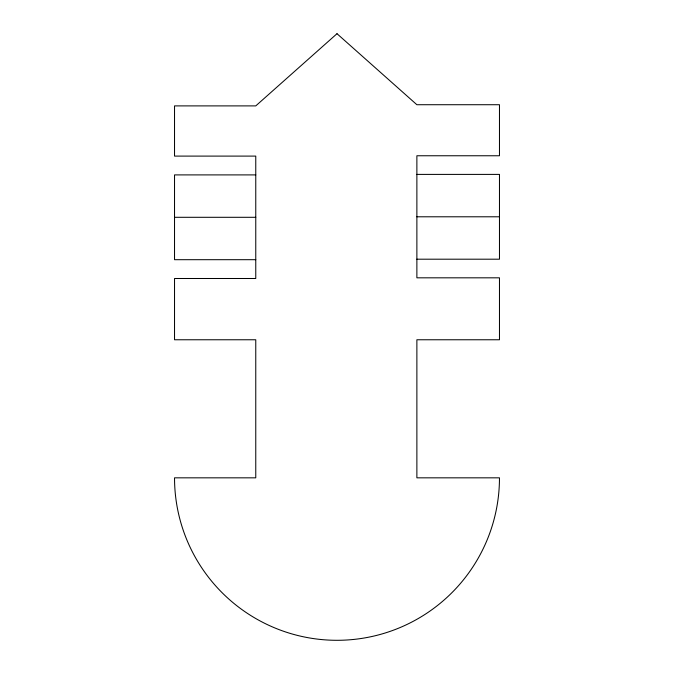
<?xml version="1.0" encoding="UTF-8"?>
<svg xmlns="http://www.w3.org/2000/svg" width="674" height="674" viewBox="0 0 674 674"><rect width="100%" height="100%" fill="white"/><g stroke="black" fill="none" stroke-linecap="round" stroke-linejoin="round"><path stroke-width="1.01" d="M416.877 174.398L499.468 174.398L499.468 259.195L416.877 259.195M255.766 174.903L174.532 174.903L174.532 259.692L255.766 259.692M416.877 216.792L499.468 216.792M174.532 217.298L255.766 217.298M337 33.7L255.766 105.894L174.532 105.894L174.532 156.098L255.766 156.098L255.766 278.497L174.532 278.497L174.532 339.763L255.766 339.763L255.766 477.832L174.532 477.832A162.468 162.468 0 0 0 337 640.3A162.468 162.468 0 0 0 499.468 477.832L416.877 477.832L416.877 339.763L499.468 339.763L499.468 277.823L416.877 277.823L416.877 155.761L499.468 155.761L499.468 104.723L416.877 104.723L337 33.7"/></g></svg>
